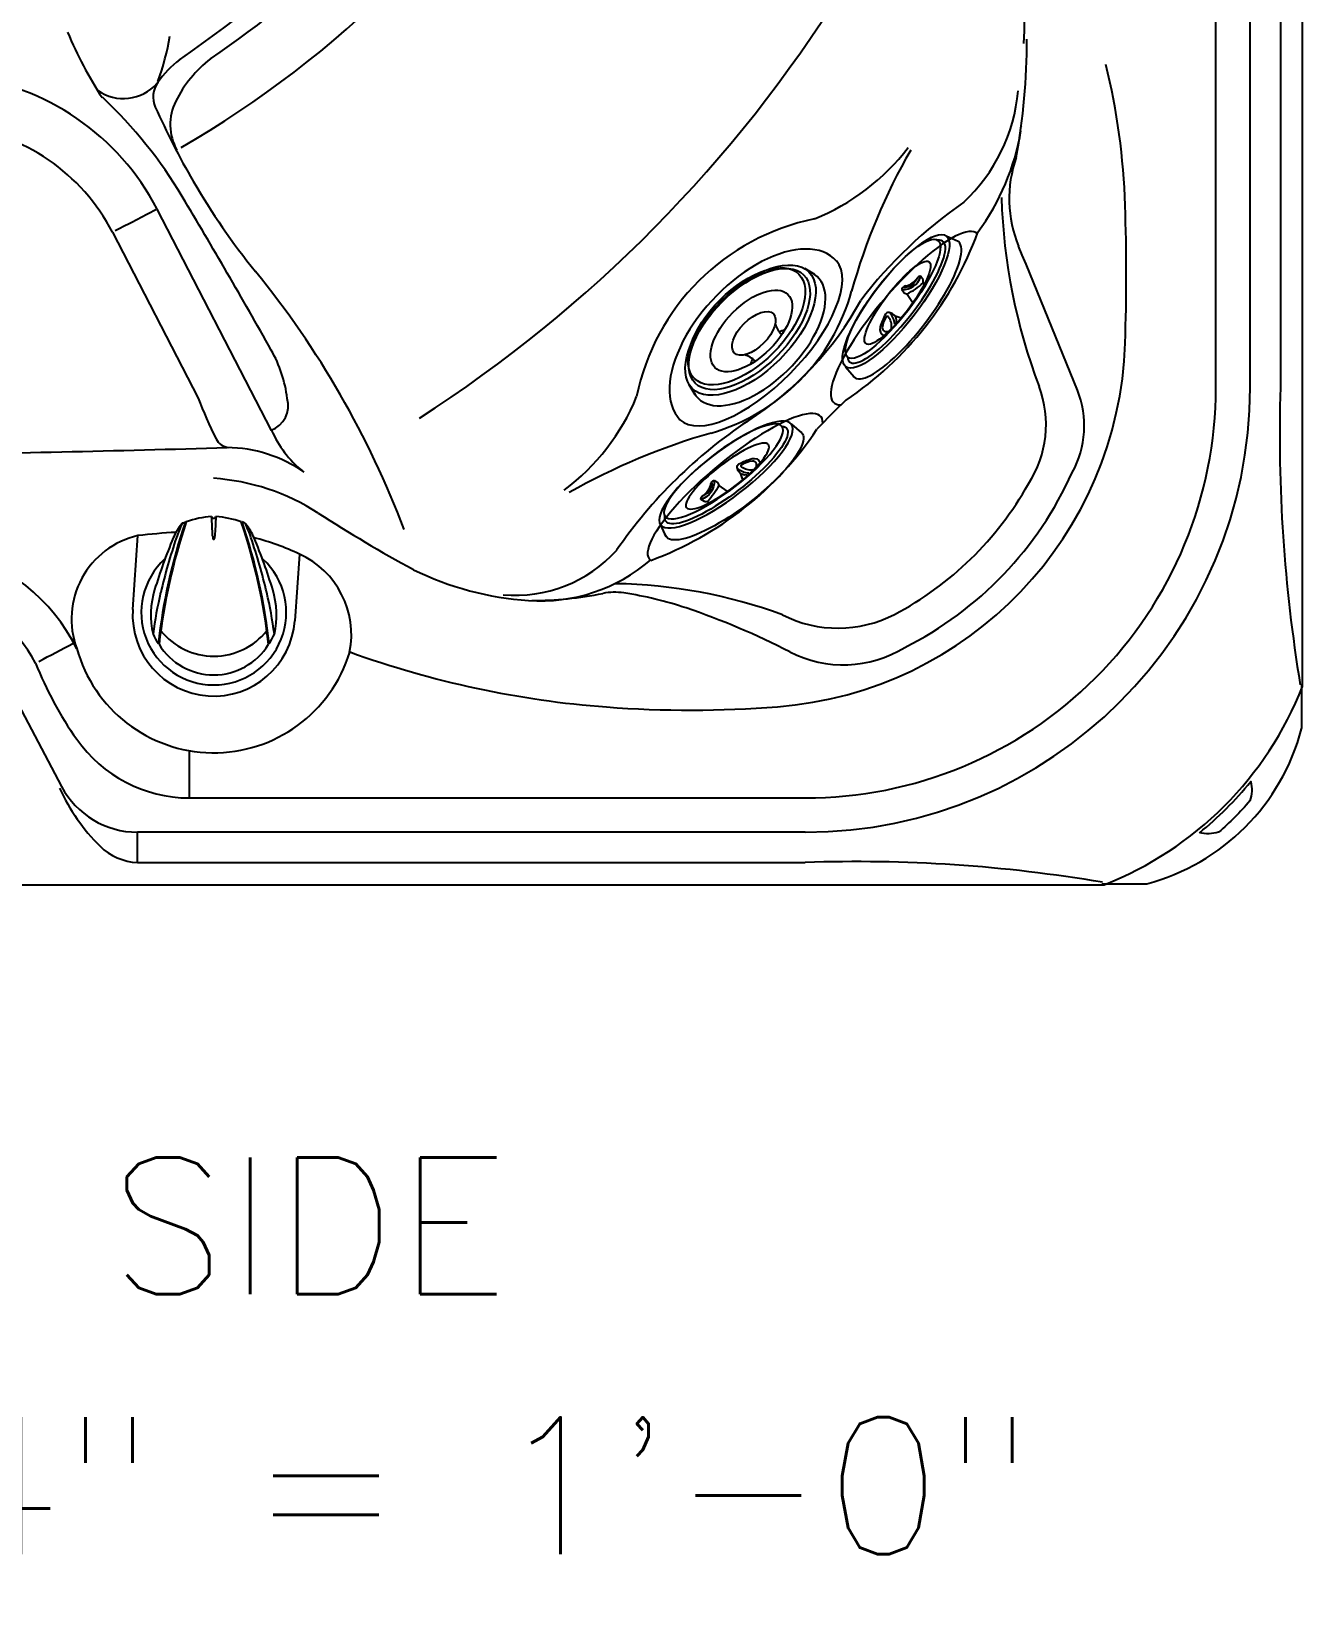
# Model space of a CAD drawing. Extents: x 0 to 77, y -21 to 126.
# Drawn here: x 40.33 to 77.48, y -21.41 to 24.43 of the extents above; entities that cross this region are included whole.
import ezdxf
from ezdxf.enums import TextEntityAlignment as Align

# ---------------------------------------------------------------- set-up
doc = ezdxf.new("R2010")
doc.units = 0
doc.header["$MEASUREMENT"] = 0
doc.layers.add('1', color=4, linetype='Continuous')
doc.layers.add('DIM', color=3, linetype='Continuous')
doc.styles.add('SIMPLEX', font='simplex')

# ---------------------------------------------------------------- blocks, each defined once
blk = doc.blocks.new('2014DJ3')
at = {"layer": '1', "color": 4}
for p, q in [((-2.395, -1.077), (-2.48, -1.412)), ((2.48, -1.412), (2.395, -1.077))]:
    blk.add_line(p, q, dxfattribs=at)
for centre, radius, start, end in [((-1.235, -1.96), 0.69, 0.1478, 29.5225), ((1.235, -1.956), 0.687, 150.9779, 180.1334), ((0, -3.201), 1.451, 112.373, 119.2941), ((0, -3.201), 1.451, 60.8468, 67.5641)]:
    blk.add_arc(centre, radius, start, end, dxfattribs=at)
at = {"layer": '1', "color": 3}
for centre, major_axis, ratio in [((-0.002, -1.069), (-2.159, 0), 0.508531), ((0, -1.182), (-2.241, 0), 0.503399), ((0.001, -1.261), (-1.509, 0), 0.503545)]:
    blk.add_ellipse(centre, major_axis=major_axis, ratio=ratio, dxfattribs=at)
at = {"layer": '1', "color": 4}
for centre, major_axis, ratio in [((0, -1.229), (-2.41, 0.002), 0.500562), ((0.001, -1.364), (-0.808, 0), 0.500724)]:
    blk.add_ellipse(centre, major_axis=major_axis, ratio=ratio, dxfattribs=at)
blk.add_ellipse((-0.003, -1.537), major_axis=(-2.49, -0.017), ratio=0.517311, start_param=6.132643, end_param=9.67006, dxfattribs=at)
blk = doc.blocks.new('2014RJ4')
at = {"layer": '1', "color": 4, "linetype": 'Continuous'}
for p, q in [((-2.41, 1.063), (-2.495, 0.685)), ((-0.348, 0.934), (-0.381, 1.025)), ((0.367, 0.938), (0.278, 0.667)), ((0.377, 1.134), (0.341, 1.022)), ((0.341, 1.021), (0.367, 0.938)), ((0.981, 0.817), (1.017, 0.928)), ((2.495, 0.685), (2.41, 1.063)), ((-0.304, 0.668), (-0.359, 0.817)), ((0.895, 0.713), (0.911, 0.764))]:
    blk.add_line(p, q, dxfattribs=at)
at = {"layer": '1', "color": 4, "linetype": 'Continuous', "flags": 128}
blk.add_lwpolyline([(0.91, 0.763), (0.945, 0.789), (0.98, 0.815)], dxfattribs=at)
at = {"layer": '1', "color": 4, "linetype": 'Continuous'}
for centre, radius, start, end in [((-0.817, 0.784), 0.196, 109.7291, 196.3544), ((-0.201, -0.743), 1.843, 98.9519, 111.7688), ((-0.52, 0.409), 0.602, 91.2045, 123.7518), ((-0.891, 1.054), 0.408, 297.6448, 347.1762), ((-0.877, 1.074), 0.507, 309.8908, 351.4252), ((-0.532, 0.972), 0.0389, 347.1762, 91.2045), ((-0.466, 0.987), 0.0929, 24.2948, 103.2341), ((-0.593, 0.897), 0.248, 297.3263, 8.6743), ((1.261, 2.79), 2.056, 244.2244, 260.2168), ((0.414, 1.119), 0.0387, 78.927, 158.6482), ((0.834, 1.456), 0.558, 215.2902, 289.05), ((-0.133, -0.593), 1.836, 70.2427, 72.4413), ((0.763, 1.31), 0.34, 212.3313, 273.136), ((0.325, 0.781), 0.389, 58.3505, 65.3097), ((0.879, 1.529), 0.544, 229.9822, 274.3678), ((0.649, 3.405), 2.438, 273.136, 276.823), ((0.923, 0.835), 0.152, 82.2549, 90.7231), ((0.725, 0.239), 0.778, 69.6423, 73.6926), ((0.976, 0.933), 0.0405, 353.4523, 61.08), ((-0.796, 0.823), 0.104, 123.7518, 200.5903), ((-0.726, 0.85), 0.179, 200.5903, 232.9805)]:
    blk.add_arc(centre, radius, start, end, dxfattribs=at)
blk.add_ellipse((0, 1.062), major_axis=(-2.41, -0.001), ratio=0.276704, dxfattribs=at)
at = {"layer": '1', "color": 3, "linetype": 'Continuous'}
for centre, major_axis, ratio in [((0.004, 1.178), (-2.158, 0), 0.257713), ((-0.004, 1.002), (-1.51, 0), 0.241168)]:
    blk.add_ellipse(centre, major_axis=major_axis, ratio=ratio, dxfattribs=at)
blk.add_ellipse((0.002, 1.048), major_axis=(-2.227, 0), ratio=0.254995, start_param=6.03104, end_param=9.672722, dxfattribs=at)
at = {"layer": '1', "color": 4, "linetype": 'Continuous'}
blk.add_ellipse((-0.002, 0.674), major_axis=(-2.497, -0.01), ratio=0.270096, start_param=6.167649, end_param=9.544442, dxfattribs=at)
blk = doc.blocks.new('2014DV')
at = {"layer": '1', "color": 4, "linetype": 'Continuous'}
for p, q in [((-0.809, 2.634), (-0.83, 2.634)), ((0.809, 2.634), (0.83, 2.634))]:
    blk.add_line(p, q, dxfattribs=at)
for centre, radius, start, end in [((0.09, 0.193), 2.613, 93.4013, 109.9959), ((0, 2.823), 0.0684, 198.3657, 341.6343), ((-0.09, 0.193), 2.612, 70.0037, 86.6001), ((0.317, 1.551), 1.627, 140.1433, 157.3677), ((-0.87, 2.535), 0.0857, 112.4868, 136.57), ((-2.484, 6.434), 4.134, 292.4868, 293.5777), ((0.158, 0.886), 1.882, 66.6313, 69.2027), ((0.871, 2.548), 0.0736, 39.2103, 62.7798), ((-0.321, 1.551), 1.627, 22.6323, 39.8567), ((13.837, -4.085), 16.275, 157.3677, 163.014), ((-13.841, -4.085), 16.275, 16.986, 22.6323), ((0, 0), 2.119, 132.4792, 47.0681), ((0.698, -0.072), 2.536, 163.014, 192.8482), ((-0.702, -0.072), 2.536, 347.1518, 16.986), ((-0.268, 0.036), 1.65, 203.9862, 215.0096), ((0.264, 0.036), 1.65, 324.9904, 336.0138), ((0, 0.051), 1.877, 211.5215, 328.4785)]:
    blk.add_arc(centre, radius, start, end, dxfattribs=at)
at = {"layer": '1', "color": 3, "linetype": 'Continuous'}
for centre, radius, start, end in [((-18.175, 1.519), 18.155, 2.2649, 4.048), ((19.002, 1.473), 18.984, 175.9877, 177.717), ((14.921, -2.715), 16.638, 161.2038, 173.7724), ((15.559, -2.872), 17.268, 161.3577, 173.5439), ((2.626, 0.937), 3.923, 154.9337, 161.356), ((-15.545, -2.869), 17.254, 6.4511, 18.6473), ((-14.924, -2.715), 16.638, 6.2276, 18.7962), ((-2.63, 0.937), 3.923, 18.644, 25.0663), ((15.772, -3.498), 17.797, 161.356, 166.7532), ((0.36, 2.242), 0.394, 180.7592, 192.1536), ((0, 2.165), 0.0256, 192.1536, 347.8464), ((-0.347, 2.239), 0.38, 347.8464, 358.5818), ((-15.776, -3.498), 17.797, 13.2468, 18.644), ((10.632, -2.289), 12.517, 166.7532, 172.4083), ((-10.636, -2.289), 12.517, 7.5917, 13.2468), ((0, 0.708), 1.986, 218.9581, 321.3523)]:
    blk.add_arc(centre, radius, start, end, dxfattribs=at)
blk = doc.blocks.new('19-H HL')
at = {"layer": '1', "color": 3, "linetype": 'Continuous'}
for p, q in [((75.035, 14.535), (75.035, 69.535)), ((76.035, 14.535), (76.035, 42.035)), ((76.921, 42.035), (76.921, 14.535)), ((69.346, 22.152), (69.356, 22.15)), ((47.438, 13.282), (44.093, 19.746)), ((42.79, 19.072), (45.296, 14.227)), ((55.415, 8.301), (55.415, 8.307)), ((41.677, 7.18), (41.591, 7.167)), ((45.029, 3.915), (45.029, 3.074)), ((45.029, 3.074), (45.029, 2.535)), ((45.029, 2.535), (63.035, 2.535)), ((63.035, 1.535), (43.517, 1.535)), ((43.517, 0.649), (43.517, 1.535)), ((43.517, 0.649), (63.035, 0.649))]:
    blk.add_line(p, q, dxfattribs=at)
at = {"layer": '1', "color": 2, "linetype": 'Continuous'}
for p, q in [((43.382, 8.042), (43.533, 10.205)), ((48.252, 9.664), (48.116, 7.714))]:
    blk.add_line(p, q, dxfattribs=at)
at = {"layer": '1', "color": 4, "linetype": 'Continuous'}
for points in [[(71.775, 84.07), (5.795, 84.07, 0.207926), (0, 78.275), (0, 5.795, 0.207717), (5.795, 0), (71.775, 0, 0.207968), (77.57, 5.795), (77.57, 78.275, 0.207956)], [(74.556, 1.517, 0.052002), (76.053, 3.014, -0.145561), (76.029, 2.451, -0.041549), (75.114, 1.537, -0.138511)]]:
    blk.add_lwpolyline(points, format="xyb", close=True, dxfattribs=at)
blk.add_lwpolyline([(71.7, 0.022), (72.949, 0.022, 0.06455), (73.013, 0.03, 0.269989), (77.54, 4.556, 0.064627), (77.548, 4.62), (77.548, 5.87)], format="xyb", dxfattribs=at)
at = {"layer": '1', "color": 3, "linetype": 'Continuous'}
for centre, radius, start, end in [((24.703, 53.256), 35.368, 304.525, 325.2062), ((29.418, 48.149), 30.724, 300.0271, 329.6371), ((29.253, 48.315), 29.21, 304.158, 325.3257), ((59.43, 25.075), 10.009, 357.2385, 30.6726), ((52.369, 29.451), 11.796, 202.5979, 213.096), ((37.434, 25.955), 7.125, 339.6994, 350.7572), ((50.28, 24.715), 19.235, 349.6464, 0.0094), ((46.793, 21.524), 3.303, 128.2508, 144.2833), ((47.874, 21.288), 3.617, 127.8536, 153.4191), ((52.313, 19.209), 20.082, 1.8489, 13.7412), ((37.637, 16.405), 7.269, 27.3679, 83.7827), ((43.111, 24.283), 1.302, 234.3868, 318.9225), ((44.7, 23.029), 0.724, 144.2833, 204.144), ((33.238, 13.198), 13.498, 30.8329, 46.6267), ((64.167, 23.679), 5.113, 313.1799, 354.664), ((65.508, 32.356), 23.527, 204.144, 210.0716), ((46.015, 22.218), 1.538, 153.4191, 208.8551), ((37.638, 16.407), 5.8, 27.3577, 83.7902), ((62.472, 23.207), 6.965, 323.6273, 350.3592), ((60.813, 25.577), 6.602, 292.174, 322.4151), ((81.522, 12.601), 17.779, 150.0539, 164.4992), ((72.613, 20.051), 3.619, 160.5197, 202.5285), ((62.706, 30.734), 20.289, 210.0716, 219.1431), ((25093.4, -48397.839), 54513.579, 117.3552699, 117.3566691), ((-130.644, -84.623), 204.355, 29.379, 30.83287), ((75.394, 8.828), 13.544, 124.7938, 142.4515), ((85.77, 20.603), 17.008, 181.7436, 200.8037), ((10.09, 17.846), 62.327, 358.1487, 1.84888), ((64.621, 12.949), 6.646, 101.4222, 168.5515), ((58.583, 22.563), 10.119, 303.8962, 339.8152), ((-304.259, -136.274), 404.388, 21.88492, 22.52846), ((25.854, 0.739), 27.227, 20.7399, 39.1431), ((58.627, 18.951), 5.981, 286.059, 344.4992), ((56.109, 21.77), 9.748, 302.5606, 331.2556), ((44.072, 13.739), 3.854, 7.11, 29.379), ((61.372, 16.188), 11.018, 274.4265, 358.1487), ((57.043, 18.648), 12.551, 200.6238, 206.5479), ((47.165, 14.003), 0.761, 289.9214, 16.2637), ((52.151, 16.698), 6.433, 306.6661, 337.7997), ((63.035, 14.535), 12, 269.9999, 0.0001), ((63.035, 14.535), 13, 270.0001, 359.9999), ((66.924, 13.452), 3.149, 326.6803, 20.6452), ((68.377, 13.411), 2.812, 331.0098, 21.8849), ((121.879, 13.165), 44.978, 178.2542, 189.3662), ((74.67, 2.901), 15.36, 132.8416, 137.3247), ((69.246, 1.712), 14.231, 123.6759, 145.4608), ((55.053, 18.871), 10.01, 290.2925, 326.2701), ((46.238, 13.25), 0.473, 206.5479, 263.5625), ((50.465, 14.643), 3.319, 204.2125, 230.1426), ((65.609, -5.305), 19.26, 106.059, 119.4485), ((61.176, 16.395), 10.594, 296.7374, 335.7787), ((45.307, 5.45), 6.445, 57.1642, 86.1702), ((61.172, 16.398), 9.6, 297.7416, 330.8458), ((72.974, 48.321), 44.578, 237.1642, 241.3245), ((44.089, 7.77), 2.498, 102.8492, 200.2857), ((45.683, -8.119), 18.449, 93.2291, 96.6923), ((45.098, 3.002), 7.371, 64.667, 75.6372), ((47.182, 7.307), 2.589, 348.6355, 65.5883), ((54.542, 12.486), 4.027, 265.2133, 317.7721), ((55.571, 17.359), 9.073, 243.9209, 266.0658), ((55.289, 13.251), 4.955, 266.0658, 310.6482), ((57.255, -5.994), 14.796, 69.7605, 89.0978), ((36.999, 4.624), 4, 27.6605, 77.3799), ((54.972, 19.378), 11.074, 270.3626, 281.1814), ((57.468, 6.753), 1.796, 81.5489, 101.1814), ((56.189, -1.856), 10.499, 71.311, 81.5489), ((52.44, -12.937), 22.197, 62.8065, 71.311), ((63.993, 11.067), 3.567, 242.9889, 297.4912), ((-170778.18, 325938.8), 367982.218, 297.65871791, 297.65889313), ((45.749, 8.01), 4.153, 195.401, 343.0105), ((64.151, 9.856), 3.428, 242.8065, 301.5063), ((50.59, 10.466), 10.81, 201.6341, 215.0824), ((59.343, 33.366), 28.249, 250.091, 265.7119), ((280.056, 129.708), 270.354, 207.2694, 207.97984), ((59.687, 37.956), 32.852, 265.7119, 274.4265), ((45.05, 6.576), 4.041, 215.0824, 269.6987), ((46.383, 5.147), 5.64, 204.3441, 225.4568), ((43.522, 4.047), 2.512, 207.9798, 269.8884), ((43.598, 2.317), 1.67, 225.4568, 267.2163), ((64.538, -42.318), 42.993, 80.3763, 92.0033)]:
    blk.add_arc(centre, radius, start, end, dxfattribs=at)
at = {"layer": '1', "color": 2, "linetype": 'Continuous'}
for centre, radius, start, end in [((30.151, 47.303), 40.002, 302.6922, 328.1194), ((27.787, 624.444), 611.939, 270.812734, 271.718694), ((46.101, 8.786), 3.994, 55.078, 89.4371), ((36.964, 4.551), 5.328, 26.1573, 77.5997), ((45.75, 7.887), 2.373, 176.2577, 355.8238)]:
    blk.add_arc(centre, radius, start, end, dxfattribs=at)
at = {"layer": '1', "color": 3, "linetype": 'Continuous'}
for centre, major_axis, ratio, start_param, end_param in [((65.965, 16.565), (-2.091, -2.477), 0.256137, 3.123634, 6.524469), ((61.652, 15.923), (-2.243, -2.365), 0.543709, 3.09805, 6.254836), ((61.638, 15.937), (-2.278, -2.333), 0.422439, 0.011797, 3.105924), ((60.987, 11.598), (-2.505, -2.085), 0.251818, 2.919074, 6.331427)]:
    blk.add_ellipse(centre, major_axis=major_axis, ratio=ratio, start_param=start_param, end_param=end_param, dxfattribs=at)
at = {"layer": '1', "color": 1, "linetype": 'Continuous'}
for name, p, rotation in [('2014RJ4', (66.528, 16.405), 52.40612663927589), ('2014DJ3', (60.567, 17.081), 45.00000000000043)]:
    blk.add_blockref(name, p, dxfattribs=dict(at, rotation=rotation))
at = {"layer": '1', "color": 1, "linetype": 'Continuous', "xscale": -1, "rotation": 37.59387336072446}
blk.add_blockref('2014RJ4', (61.369, 11.149), dxfattribs=at)
at = {"layer": '1', "color": 1, "linetype": 'Continuous'}
blk.add_blockref('2014DV', (45.749, 7.959), dxfattribs=at)

msp = doc.modelspace()

# ---------------------------------------------------------------- block references
at = {"layer": '1'}
msp.add_blockref('19-H HL', (-0.093, -0.512), dxfattribs=at)

# ---------------------------------------------------------------- texts
at = {"layer": 'DIM', "style": 'SIMPLEX'}
for s, p in [('DOOR SIDE', (39.691, -12.485)), ('SCALE: 1/4" = 1\'-0"', (39.763, -20.078))]:
    msp.add_text(s, height=4, dxfattribs=at).set_placement(p, align=Align.CENTER)

doc.saveas('drawing.dxf')
